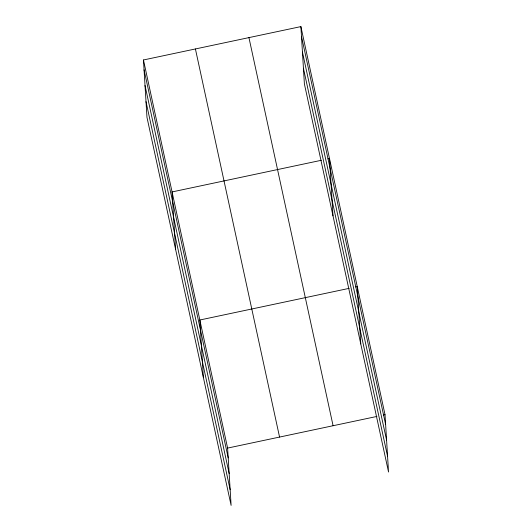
<?xml version="1.0" encoding="UTF-8"?>
<svg xmlns="http://www.w3.org/2000/svg" width="532" height="532" viewBox="0 0 532 532"><rect width="100%" height="100%" fill="white"/><g stroke="black" fill="none" stroke-linecap="round" stroke-linejoin="round"><path stroke-width="0.8" d="M143.46 59.97L227.61 448.084L231.114 505.4L146.965 117.286L143.46 59.97L300.886 26.6L385.035 414.714L388.54 472.03L304.39 83.916L300.886 26.6M321.381 160.278L172.069 191.932L175.573 249.249M327.872 158.902L329.494 158.556L332.999 215.872M349.152 288.357L199.839 320.005L203.344 377.321M355.642 286.981L357.265 286.635L360.769 343.951M227.61 448.084L376.915 416.436M383.412 415.06L385.035 414.714M301.484 36.435L385.634 424.549M302.449 52.103L386.598 440.217M303.433 68.249L387.582 456.363M248.936 37.612L333.085 425.726M195.41 48.957L279.559 437.071M144.059 69.805L228.208 457.919M145.017 85.479L229.166 473.586M146.007 101.619L230.157 489.733"/></g></svg>
